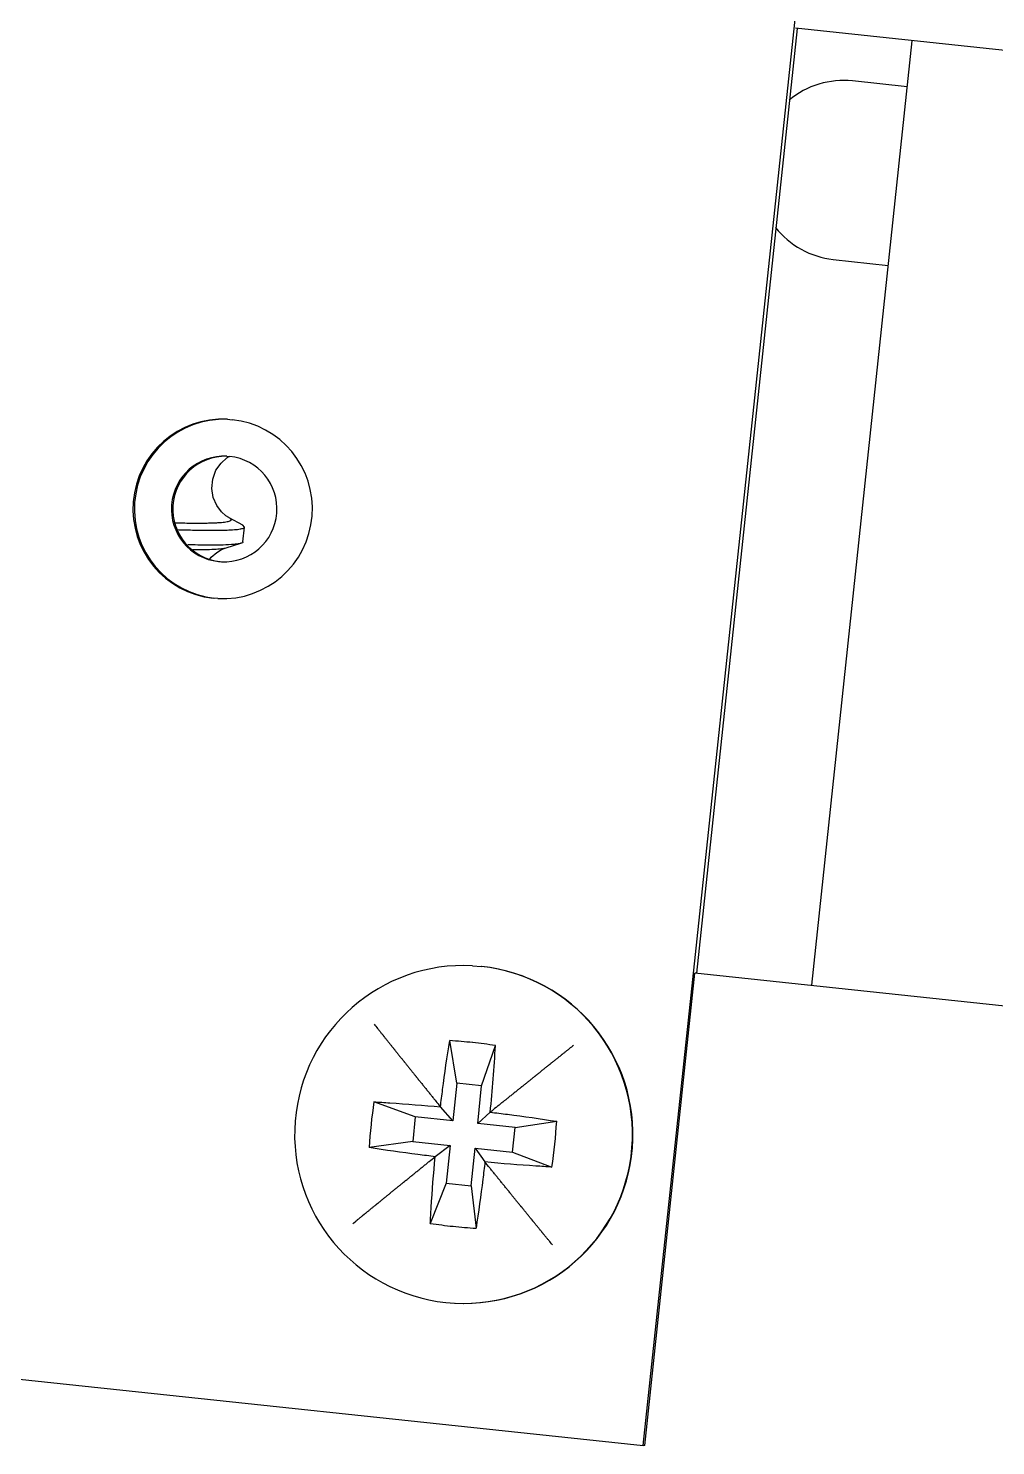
# Model space of a CAD drawing. Header units: millimetres. Extents: x 0 to 420, y 0 to 297.
# Drawn here: x 171.89 to 176.47, y 184.12 to 190.83 of the extents above; entities that cross this region are included whole.
import ezdxf

# ---------------------------------------------------------------- set-up
doc = ezdxf.new("R2010")
doc.units = ezdxf.units.MM
doc.header["$LTSCALE"] = 23.1
doc.layers.get('0').update_dxf_attribs({"linetype": 'CONTINUOUS'})
doc.layers.add('AXIS', color=7, linetype='CONTINUOUS')
doc.layers.add('COSMETIC', color=7, linetype='CONTINUOUS')

msp = doc.modelspace()

# ---------------------------------------------------------------- linework, layer by layer
at = {"color": 7, "linetype": 'CONTINUOUS'}
for p, q in [((174.8017, 184.1169), (175.7015, 192.5691)), ((175.5301, 190.8282), (175.0537, 186.3535)), ((179.9977, 190.3522), (175.5232, 190.8286)), ((175.5995, 186.2979), (176.0756, 190.7698)), ((176.0523, 190.5508), (175.7926, 190.5791)), ((175.701, 189.7341), (175.9623, 189.7055)), ((172.8303, 188.7945), (172.8414, 188.801)), ((172.9053, 188.4754), (172.8413, 188.5104)), ((172.8262, 188.3688), (172.8962, 188.3896)), ((173.9933, 186.389), (174.0356, 186.3856)), ((174.8086, 184.1165), (175.0468, 186.3538)), ((175.0537, 186.3535), (175.0468, 186.3538)), ((179.5213, 185.8775), (175.0468, 186.3538)), ((173.9185, 185.8325), (173.8857, 186.0345)), ((174.0366, 185.8199), (174.102, 186.0115)), ((173.9185, 185.8325), (173.8997, 185.6553)), ((174.0366, 185.8199), (173.9185, 185.8325)), ((174.0177, 185.6428), (174.0366, 185.8199)), ((173.7225, 185.6742), (173.5266, 185.7445)), ((173.8997, 185.6553), (173.8415, 185.7208)), ((173.7225, 185.6742), (173.71, 185.5561)), ((173.8997, 185.6553), (173.7225, 185.6742)), ((174.0177, 185.6428), (174.0773, 185.6957)), ((174.1948, 185.6239), (174.392, 185.6524)), ((174.1948, 185.6239), (174.0177, 185.6428)), ((174.1823, 185.5058), (174.1948, 185.6239)), ((173.71, 185.5561), (173.5035, 185.5281)), ((173.71, 185.5561), (173.8871, 185.5373)), ((173.8871, 185.5373), (173.8164, 185.4849)), ((173.8871, 185.5373), (173.8682, 185.3601)), ((173.9863, 185.3476), (174.0052, 185.5247)), ((174.0052, 185.5247), (174.0522, 185.4598)), ((174.0052, 185.5247), (174.1823, 185.5058)), ((174.1823, 185.5058), (174.369, 185.436)), ((173.8682, 185.3601), (173.7935, 185.169)), ((173.8682, 185.3601), (173.9863, 185.3476)), ((173.9863, 185.3476), (174.0099, 185.146)), ((168.3385, 184.8049), (174.8017, 184.1169)), ((173.8662, 184.7946), (173.9085, 184.7912)), ((174.8086, 184.1165), (174.8017, 184.1169))]:
    msp.add_line(p, q, dxfattribs=at)
for points in [[(172.8414, 188.5104), (172.84, 188.5112), (172.8259, 188.5204), (172.805, 188.539), (172.7827, 188.5687), (172.7659, 188.6067), (172.7591, 188.6498), (172.7634, 188.6942), (172.7784, 188.7353), (172.8023, 188.7696), (172.8303, 188.7945)], [(172.7498, 188.3148), (172.7557, 188.3233), (172.7821, 188.3467), (172.8049, 188.3604), (172.8219, 188.3674), (172.8262, 188.3688)]]:
    msp.add_lwpolyline(points, dxfattribs=at)
for centre, radius, start, end in [((173.9509, 185.5901), 0.8, 86.96421, 263.92067), ((173.9508, 185.5901), 0.8, 266.96422, 83.92067), ((173.9528, 185.59), 0.8, 266.97621, 83.92067), ((173.7271, 183.5199), 2.5196, 83.91737, 86.39086), ((173.7257, 183.5049), 2.5347, 81.46259, 83.92381), ((165.3101, 186.5402), 8.8078, 354.49763, 356.55844), ((175.9701, 185.375), 2.4713, 171.40009, 176.44651), ((171.8076, 185.8181), 2.5898, 351.51553, 356.33106), ((174.1683, 187.6631), 2.5221, 261.45337, 263.92444), ((174.1686, 187.6632), 2.5222, 263.91923, 266.39263)]:
    msp.add_arc(centre, radius, start, end, dxfattribs=at)
for points, knots in [([(175.7926, 190.5791), (175.7398, 190.5848), (175.6303, 190.5748), (175.5336, 190.5226), (175.4921, 190.4887)], [0, 0, 0, 0, 0.49781, 1, 1, 1, 1]), ([(175.4279, 189.8855), (175.4611, 189.8438), (175.5442, 189.7728), (175.6485, 189.7397), (175.701, 189.7341)], [0, 0, 0, 0, 0.50217, 1, 1, 1, 1]), ([(172.6681, 188.3599), (172.687, 188.3598), (172.7211, 188.36), (172.7666, 188.3613), (172.8004, 188.3639), (172.819, 188.3667), (172.8262, 188.3688)], [0, 0, 0, 0, 0.358396, 0.645352, 0.859208, 1, 1, 1, 1]), ([(173.8415, 185.7208), (173.8448, 185.748), (173.8579, 185.8528), (173.873, 185.9573), (173.8857, 186.0345)], [0, 0, 0, 0, 0.25934, 1, 1, 1, 1]), ([(173.5266, 185.7445), (173.5516, 185.7432), (173.6567, 185.7368), (173.7617, 185.7283), (173.8415, 185.7208)], [0, 0, 0, 0, 0.238348, 1, 1, 1, 1]), ([(174.0773, 185.6957), (174.1046, 185.6924), (174.2097, 185.6795), (174.3145, 185.6647), (174.392, 185.6524)], [0, 0, 0, 0, 0.259041, 1, 1, 1, 1]), ([(173.8164, 185.4849), (173.7892, 185.4882), (173.6848, 185.5011), (173.5805, 185.5159), (173.5035, 185.5281)], [0, 0, 0, 0, 0.259713, 1, 1, 1, 1]), ([(173.7935, 185.169), (173.7948, 185.1942), (173.8007, 185.2996), (173.809, 185.4049), (173.8164, 185.4849)], [0, 0, 0, 0, 0.238694, 1, 1, 1, 1]), ([(174.0522, 185.4598), (174.049, 185.4326), (174.0362, 185.3279), (174.0218, 185.2233), (174.0099, 185.146)], [0, 0, 0, 0, 0.259411, 1, 1, 1, 1]), ([(174.369, 185.436), (174.3437, 185.4374), (174.238, 185.4438), (174.1325, 185.4523), (174.0522, 185.4598)], [0, 0, 0, 0, 0.239023, 1, 1, 1, 1])]:
    msp.add_open_spline(points, degree=3, knots=knots, dxfattribs=at)
at = {"layer": 'AXIS', "color": 7, "linetype": 'CONTINUOUS'}
for p, q in [((172.8324, 188.977), (172.8551, 188.9752)), ((172.8301, 188.8019), (172.8435, 188.8008)), ((172.9137, 188.4667), (172.9053, 188.4754)), ((172.9062, 188.3963), (172.9137, 188.4667)), ((172.7906, 188.3037), (172.8041, 188.3026)), ((172.7879, 188.1282), (172.7651, 188.13))]:
    msp.add_line(p, q, dxfattribs=at)
for centre, radius, start, end in [((172.8102, 188.5526), 0.425, 86.99806, 263.92078), ((172.8171, 188.5522), 0.425, 87.9289, 263.92082), ((172.8101, 188.5526), 0.425, 266.99805, 83.92079), ((172.8171, 188.5522), 0.25, 87.0242, 263.92049), ((172.824, 188.5519), 0.25, 88.60553, 263.92082), ((172.8171, 188.5522), 0.25, 267.0242, 83.92049)]:
    msp.add_arc(centre, radius, start, end, dxfattribs=at)
for points, knots in [([(172.5868, 188.4868), (172.6103, 188.4862), (172.6538, 188.4855), (172.706, 188.4853), (172.7424, 188.4859), (172.7657, 188.4865), (172.7862, 188.4875), (172.8038, 188.4887), (172.8186, 188.4903), (172.8306, 188.4921), (172.8396, 188.4942), (172.8459, 188.4965), (172.8494, 188.4991), (172.8502, 188.5016), (172.8499, 188.5033), (172.8488, 188.5051), (172.846, 188.5077), (172.8434, 188.5093), (172.8414, 188.5104)], [0, 0, 0, 0, 0.252083, 0.466981, 0.560057, 0.643353, 0.716727, 0.780051, 0.833227, 0.876277, 0.90935, 0.932834, 0.947957, 0.953703, 0.959563, 0.966613, 0.975512, 1, 1, 1, 1]), ([(172.5945, 188.4545), (172.6186, 188.4537), (172.664, 188.4525), (172.7276, 188.4515), (172.7822, 188.4513), (172.8275, 188.4521), (172.8592, 188.4537), (172.8798, 188.4556), (172.8914, 188.4572), (172.9008, 188.4591), (172.908, 188.4612), (172.9135, 188.4641), (172.9137, 188.4667)], [0, 0, 0, 0, 0.224813, 0.422786, 0.59269, 0.733548, 0.844577, 0.888767, 0.925368, 0.954431, 0.976137, 1, 1, 1, 1]), ([(172.8962, 188.3896), (172.8919, 188.3883), (172.8814, 188.3863), (172.8533, 188.3831), (172.805, 188.3811), (172.7321, 188.3808), (172.6768, 188.3818), (172.6459, 188.3825)], [0, 0, 0, 0, 0.053518, 0.127746, 0.338417, 0.630344, 1, 1, 1, 1]), ([(172.9062, 188.3963), (172.9061, 188.3948), (172.9026, 188.3915), (172.8987, 188.3904), (172.8962, 188.3896)], [0, 0, 0, 0, 0.361426, 1, 1, 1, 1])]:
    msp.add_open_spline(points, degree=3, knots=knots, dxfattribs=at)
at = {"layer": 'COSMETIC', "color": 7, "linetype": 'CONTINUOUS'}
for points in [[(173.5273, 186.1128), (173.5327, 186.106), (173.5408, 186.0958), (173.5503, 186.0839), (173.5557, 186.0772), (173.5598, 186.0721), (173.5638, 186.067), (173.5669, 186.0632), (173.5689, 186.0606), (173.5698, 186.0596), (173.5704, 186.0587), (173.5711, 186.0578), (173.5724, 186.0562), (173.5743, 186.0539), (173.5772, 186.0502), (173.5809, 186.0456), (173.5868, 186.0382), (173.5942, 186.0289), (173.6016, 186.0197), (173.6075, 186.0123), (173.6112, 186.0077), (173.6141, 186.004), (173.616, 186.0017), (173.6172, 186.0001), (173.618, 185.9992), (173.6188, 185.9981), (173.6199, 185.9968), (173.6215, 185.9948), (173.6235, 185.9922), (173.6268, 185.9881), (173.6309, 185.983), (173.6358, 185.9769), (173.6424, 185.9687), (173.6506, 185.9584), (173.6588, 185.9482), (173.6645, 185.941), (173.6678, 185.9369), (173.6703, 185.9339), (173.6728, 185.9307), (173.6762, 185.9265), (173.682, 185.9192), (173.6904, 185.9088), (173.6988, 185.8983), (173.7055, 185.8899), (173.7106, 185.8837), (173.7156, 185.8774), (173.7194, 185.8727), (173.7219, 185.8695), (173.7229, 185.8682), (173.7238, 185.8672), (173.7247, 185.8661), (173.7263, 185.8641), (173.7285, 185.8613), (173.7321, 185.8568), (173.7367, 185.8511), (173.7439, 185.8421), (173.753, 185.8308), (173.7639, 185.8173), (173.773, 185.806), (173.7793, 185.7981), (173.7829, 185.7935), (173.7867, 185.7889), (173.7913, 185.7831), (173.7988, 185.7739), (173.808, 185.7624), (173.8229, 185.7439), (173.8341, 185.73), (173.8415, 185.7208)], [(174.4719, 186.0122), (174.4651, 186.0067), (174.4548, 185.9985), (174.4428, 185.9889), (174.4359, 185.9835), (174.4307, 185.9793), (174.4256, 185.9752), (174.4217, 185.9722), (174.4192, 185.9701), (174.4181, 185.9692), (174.4172, 185.9686), (174.4163, 185.9678), (174.4147, 185.9665), (174.4124, 185.9647), (174.4086, 185.9617), (174.404, 185.9579), (174.3965, 185.952), (174.3872, 185.9445), (174.3779, 185.9371), (174.3704, 185.9311), (174.3657, 185.9274), (174.362, 185.9244), (174.3597, 185.9225), (174.3581, 185.9212), (174.3571, 185.9205), (174.3561, 185.9196), (174.3548, 185.9186), (174.3527, 185.9169), (174.3501, 185.9149), (174.346, 185.9116), (174.3409, 185.9074), (174.3347, 185.9025), (174.3264, 185.8959), (174.3161, 185.8876), (174.3058, 185.8793), (174.2986, 185.8735), (174.2944, 185.8702), (174.2913, 185.8678), (174.2882, 185.8652), (174.284, 185.8618), (174.2766, 185.8559), (174.2661, 185.8475), (174.2556, 185.839), (174.2471, 185.8323), (174.2408, 185.8272), (174.2345, 185.8221), (174.2298, 185.8183), (174.2266, 185.8158), (174.2253, 185.8147), (174.2243, 185.8139), (174.2231, 185.813), (174.2212, 185.8114), (174.2183, 185.8091), (174.2138, 185.8055), (174.2081, 185.8009), (174.1991, 185.7936), (174.1877, 185.7845), (174.1741, 185.7736), (174.1628, 185.7645), (174.1549, 185.7581), (174.1503, 185.7544), (174.1457, 185.7507), (174.1399, 185.746), (174.1306, 185.7386), (174.119, 185.7292), (174.1005, 185.7143), (174.0866, 185.7031), (174.0773, 185.6957)], [(173.4268, 185.1681), (173.4335, 185.1736), (173.4435, 185.1819), (173.4553, 185.1915), (173.462, 185.1969), (173.467, 185.2011), (173.4721, 185.2052), (173.4759, 185.2083), (173.4784, 185.2103), (173.4794, 185.2112), (173.4803, 185.2119), (173.4812, 185.2126), (173.4828, 185.2139), (173.4851, 185.2158), (173.4887, 185.2188), (173.4933, 185.2225), (173.5006, 185.2285), (173.5098, 185.2359), (173.5189, 185.2434), (173.5263, 185.2494), (173.5308, 185.2531), (173.5345, 185.2561), (173.5368, 185.258), (173.5384, 185.2593), (173.5393, 185.26), (173.5404, 185.2609), (173.5416, 185.2619), (173.5437, 185.2635), (173.5462, 185.2656), (173.5503, 185.2689), (173.5553, 185.2731), (173.5614, 185.278), (173.5696, 185.2846), (173.5798, 185.2929), (173.5899, 185.3012), (173.597, 185.307), (173.6011, 185.3103), (173.6041, 185.3128), (173.6073, 185.3153), (173.6114, 185.3187), (173.6187, 185.3246), (173.6291, 185.3331), (173.6395, 185.3415), (173.6479, 185.3483), (173.6541, 185.3534), (173.6603, 185.3584), (173.665, 185.3622), (173.6682, 185.3648), (173.6695, 185.3658), (173.6705, 185.3667), (173.6716, 185.3676), (173.6736, 185.3692), (173.6764, 185.3714), (173.6809, 185.3751), (173.6865, 185.3797), (173.6955, 185.3869), (173.7067, 185.3961), (173.7202, 185.407), (173.7315, 185.4161), (173.7393, 185.4225), (173.7438, 185.4262), (173.7485, 185.4299), (173.7542, 185.4346), (173.7634, 185.442), (173.7749, 185.4514), (173.7934, 185.4663), (173.8072, 185.4775), (173.8164, 185.4849)], [(174.3714, 185.0676), (174.3658, 185.0744), (174.3575, 185.0846), (174.3477, 185.0964), (174.3422, 185.1032), (174.338, 185.1083), (174.3338, 185.1134), (174.3307, 185.1173), (174.3286, 185.1198), (174.3278, 185.1209), (174.3271, 185.1217), (174.3263, 185.1226), (174.325, 185.1242), (174.3231, 185.1265), (174.3201, 185.1302), (174.3163, 185.1349), (174.3103, 185.1423), (174.3028, 185.1515), (174.2952, 185.1607), (174.2892, 185.1681), (174.2854, 185.1728), (174.2824, 185.1765), (174.2805, 185.1788), (174.2792, 185.1804), (174.2784, 185.1813), (174.2776, 185.1824), (174.2765, 185.1836), (174.2749, 185.1857), (174.2728, 185.1883), (174.2694, 185.1924), (174.2653, 185.1975), (174.2603, 185.2036), (174.2536, 185.2118), (174.2452, 185.2221), (174.2369, 185.2323), (174.2311, 185.2395), (174.2277, 185.2436), (174.2252, 185.2467), (174.2227, 185.2498), (174.2193, 185.254), (174.2133, 185.2613), (174.2048, 185.2718), (174.1963, 185.2823), (174.1895, 185.2906), (174.1844, 185.2969), (174.1793, 185.3032), (174.1754, 185.3079), (174.1729, 185.311), (174.1718, 185.3124), (174.171, 185.3134), (174.1701, 185.3145), (174.1685, 185.3165), (174.1662, 185.3193), (174.1625, 185.3238), (174.1579, 185.3295), (174.1506, 185.3385), (174.1414, 185.3498), (174.1304, 185.3633), (174.1213, 185.3746), (174.1149, 185.3825), (174.1112, 185.3871), (174.1074, 185.3917), (174.1028, 185.3975), (174.0953, 185.4067), (174.0859, 185.4183), (174.0709, 185.4367), (174.0597, 185.4506), (174.0522, 185.4598)]]:
    msp.add_open_spline(points, degree=3, knots=[0, 0, 0, 0, 0.0625, 0.09375, 0.109375, 0.125, 0.140625, 0.15625, 0.160156, 0.164062, 0.166016, 0.167969, 0.171875, 0.179688, 0.1875, 0.203125, 0.21875, 0.25, 0.28125, 0.296875, 0.3125, 0.320312, 0.328125, 0.332031, 0.333984, 0.335938, 0.339844, 0.34375, 0.351562, 0.359375, 0.375, 0.390625, 0.40625, 0.4375, 0.46875, 0.484375, 0.492188, 0.5, 0.507812, 0.515625, 0.53125, 0.5625, 0.59375, 0.609375, 0.625, 0.640625, 0.65625, 0.660156, 0.664062, 0.666016, 0.667969, 0.671875, 0.679688, 0.6875, 0.703125, 0.71875, 0.75, 0.78125, 0.8125, 0.828125, 0.835938, 0.84375, 0.859375, 0.875, 0.90625, 0.9375, 1, 1, 1, 1], dxfattribs=at)

doc.saveas('drawing.dxf')
